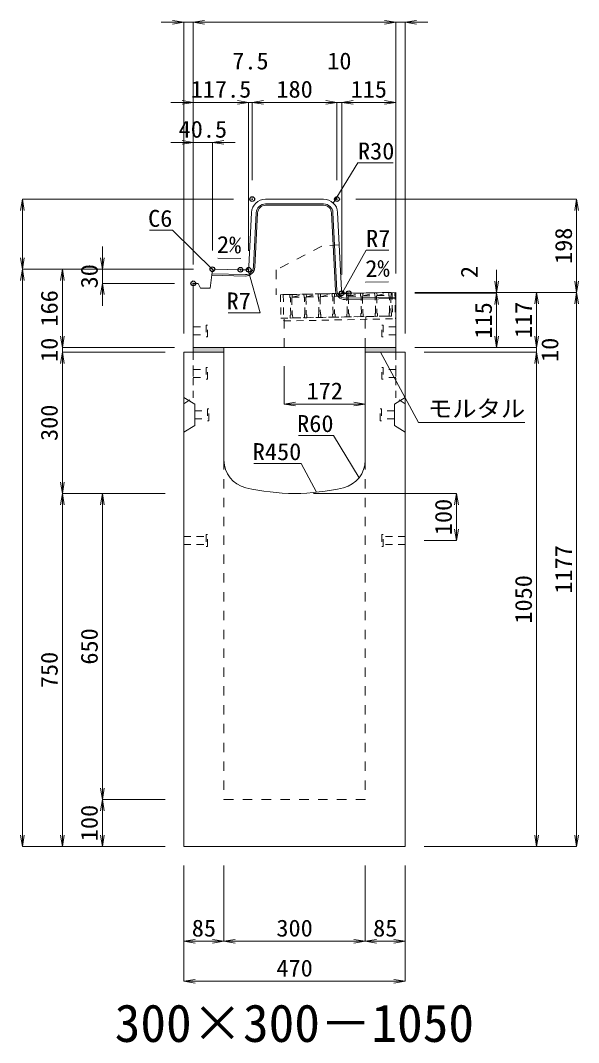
# Model space of a CAD drawing. Units: millimetres at full size. Extents: x -22536 to 51867, y -19720 to 38340.
# Drawn here: x 7818 to 9003, y -6186 to -4015 of the extents above; entities that cross this region are included whole.
import ezdxf
from ezdxf.enums import TextEntityAlignment as Align

# ---------------------------------------------------------------- set-up
doc = ezdxf.new("R2010")
doc.units = ezdxf.units.MM
doc.header["$LTSCALE"] = 20
doc.header["$PDMODE"] = 32
doc.header["$PDSIZE"] = 10
doc.linetypes.add('USER1', pattern=[2, 1, -1])
doc.linetypes.add('USER2', pattern=[1.35, 0.75, -0.6])
for name, color, linetype, lineweight in [('インサート', 3, 'USER2', 9), ('グレーチング', 7, 'USER2', 5), ('モルタル', 7, 'Continuous', 9), ('受枠', 3, 'USER2', 9), ('寸法線', 7, 'Continuous', 13), ('引出線', 4, 'Continuous', 13), ('本体', 2, 'Continuous', 13), ('目地', 132, 'Continuous', 5)]:
    doc.layers.add(name, color=color, linetype=linetype, lineweight=lineweight)
doc.layers.add('作業エリア', color=11, linetype='Continuous')
doc.layers.add('文字', color=7, linetype='Continuous')
doc.styles.add('ＭＳ 明朝', font='')
doc.styles.get('ＭＳ 明朝').set_extended_font_data('MS Mincho')

# ---------------------------------------------------------------- blocks, each defined once
blk = doc.blocks.new('open_arrow')
at = {"color": 0, "linetype": 'Continuous', "lineweight": -2}
blk.add_lwpolyline([(7.5, 1.25), (0, 0), (7.5, -1.25)], dxfattribs=at)

msp = doc.modelspace()

# ---------------------------------------------------------------- hatches: boundary and pattern name
at = {"layer": 'モルタル'}
for points in [[(8250, -4720), (8250, -4710), (8185, -4710), (8185, -4720)], [(8615, -4720), (8615, -4710), (8550, -4710), (8550, -4720)]]:
    msp.add_hatch(color=256, dxfattribs=at).paths.add_polyline_path(points)

# ---------------------------------------------------------------- linework, layer by layer
at = {"layer": 'インサート'}
for p, q in [((8185, -4666.5), (8212, -4666.5)), ((8185, -4666.5), (8185, -4683.5)), ((8215, -4662.5), (8212, -4662.5)), ((8212, -4662.5), (8212, -4687.5)), ((8215, -4687.5), (8215, -4662.5)), ((8585, -4662.5), (8588, -4662.5)), ((8585, -4687.5), (8585, -4662.5)), ((8588, -4662.5), (8588, -4687.5)), ((8615, -4666.5), (8588, -4666.5)), ((8615, -4666.5), (8615, -4683.5)), ((8185, -4683.5), (8212, -4683.5)), ((8212, -4687.5), (8215, -4687.5)), ((8588, -4687.5), (8585, -4687.5)), ((8615, -4683.5), (8588, -4683.5)), ((8215, -4752.5), (8212, -4752.5)), ((8212, -4752.5), (8212, -4777.5)), ((8215, -4777.5), (8215, -4752.5)), ((8585, -4752.5), (8588, -4752.5)), ((8585, -4777.5), (8585, -4752.5)), ((8588, -4752.5), (8588, -4777.5)), ((8185, -4756.5), (8212, -4756.5)), ((8185, -4756.5), (8185, -4773.5)), ((8185, -4773.5), (8212, -4773.5)), ((8615, -4756.5), (8588, -4756.5)), ((8615, -4773.5), (8588, -4773.5)), ((8615, -4756.5), (8615, -4773.5)), ((8212, -4777.5), (8215, -4777.5)), ((8588, -4777.5), (8585, -4777.5)), ((8218.2, -4840.5), (8215.2, -4840.5)), ((8215.2, -4840.5), (8215.2, -4865.5)), ((8218.2, -4865.5), (8218.2, -4840.5)), ((8581.8, -4840.5), (8584.8, -4840.5)), ((8581.8, -4865.5), (8581.8, -4840.5)), ((8584.8, -4840.5), (8584.8, -4865.5)), ((8188.2, -4844.5), (8215.2, -4844.5)), ((8188.2, -4844.5), (8188.2, -4861.5)), ((8188.2, -4861.5), (8215.2, -4861.5)), ((8611.8, -4844.5), (8584.8, -4844.5)), ((8611.8, -4861.5), (8584.8, -4861.5)), ((8611.8, -4844.5), (8611.8, -4861.5)), ((8215.2, -4865.5), (8218.2, -4865.5)), ((8584.8, -4865.5), (8581.8, -4865.5)), ((8165, -5111.5), (8212, -5111.5)), ((8165, -5111.5), (8165, -5128.5)), ((8215, -5107.5), (8212, -5107.5)), ((8212, -5107.5), (8212, -5132.5)), ((8215, -5132.5), (8215, -5107.5)), ((8588, -5107.5), (8585, -5107.5)), ((8585, -5107.5), (8585, -5132.5)), ((8588, -5132.5), (8588, -5107.5)), ((8635, -5111.5), (8588, -5111.5)), ((8635, -5128.5), (8635, -5111.5)), ((8165, -5128.5), (8212, -5128.5)), ((8212, -5132.5), (8215, -5132.5)), ((8585, -5132.5), (8588, -5132.5)), ((8635, -5128.5), (8588, -5128.5))]:
    msp.add_line(p, q, dxfattribs=at)
at = {"layer": 'グレーチング'}
for p, q in [((8389.92, -4597.5), (8604.88, -4593.2)), ((8395.04, -4603.4), (8419.92, -4596.9)), ((8425.04, -4602.8), (8449.91, -4596.3)), ((8455.03, -4602.2), (8479.91, -4595.7)), ((8455.03, -4602.2), (8480.03, -4601.7)), ((8485.03, -4601.6), (8509.9, -4595.1)), ((8485.03, -4601.6), (8510.02, -4601.1)), ((8515.02, -4601), (8539.89, -4594.5)), ((8515.02, -4601), (8540.01, -4600.5)), ((8545.01, -4600.4), (8569.89, -4593.9)), ((8545.01, -4600.4), (8570.01, -4599.9)), ((8575.01, -4599.8), (8599.88, -4593.3)), ((8575.01, -4599.8), (8600, -4599.3)), ((8395.04, -4603.4), (8420.04, -4602.9)), ((8425.04, -4602.8), (8450.03, -4602.3)), ((8390.92, -4647.49), (8605.88, -4643.19))]:
    msp.add_line(p, q, dxfattribs=at)
for points in [[(8389.92, -4597.5), (8394.92, -4597.4), (8395.04, -4603.4), (8394.06, -4604.42), (8394.78, -4640.41), (8395.8, -4641.39), (8395.92, -4647.39), (8390.92, -4647.49), (8390.8, -4641.49), (8391.78, -4640.47), (8391.06, -4604.48), (8390.04, -4603.5)], [(8419.92, -4596.9), (8424.92, -4596.8), (8425.04, -4602.8), (8424.06, -4603.82), (8424.78, -4639.81), (8425.8, -4640.79), (8425.92, -4646.79), (8420.92, -4646.89), (8420.8, -4640.89), (8421.78, -4639.87), (8421.06, -4603.88), (8420.04, -4602.9)], [(8449.91, -4596.3), (8454.91, -4596.2), (8455.03, -4602.2), (8454.05, -4603.22), (8454.77, -4639.21), (8455.79, -4640.19), (8455.91, -4646.19), (8450.91, -4646.29), (8450.79, -4640.29), (8451.77, -4639.27), (8451.05, -4603.28), (8450.03, -4602.3)], [(8479.91, -4595.7), (8484.91, -4595.6), (8485.03, -4601.6), (8484.05, -4602.62), (8484.77, -4638.61), (8485.79, -4639.59), (8485.91, -4645.59), (8480.91, -4645.69), (8480.79, -4639.69), (8481.77, -4638.67), (8481.05, -4602.68), (8480.03, -4601.7)], [(8509.9, -4595.1), (8514.9, -4595), (8515.02, -4601), (8514.04, -4602.02), (8514.76, -4638.01), (8515.78, -4638.99), (8515.9, -4644.99), (8510.9, -4645.09), (8510.78, -4639.09), (8511.76, -4638.07), (8511.04, -4602.08), (8510.02, -4601.1)], [(8539.89, -4594.5), (8544.89, -4594.4), (8545.01, -4600.4), (8544.03, -4601.42), (8544.75, -4637.41), (8545.77, -4638.39), (8545.89, -4644.39), (8540.89, -4644.49), (8540.77, -4638.49), (8541.75, -4637.47), (8541.03, -4601.48), (8540.01, -4600.5)], [(8569.89, -4593.9), (8574.89, -4593.8), (8575.01, -4599.8), (8574.03, -4600.82), (8574.75, -4636.81), (8575.77, -4637.79), (8575.89, -4643.79), (8570.89, -4643.89), (8570.77, -4637.89), (8571.75, -4636.87), (8571.03, -4600.88), (8570.01, -4599.9)], [(8599.88, -4593.3), (8604.88, -4593.2), (8605, -4599.2), (8604.02, -4600.22), (8604.74, -4636.21), (8605.76, -4637.19), (8605.88, -4643.19), (8600.88, -4643.29), (8600.76, -4637.29), (8601.74, -4636.27), (8601.02, -4600.28), (8600, -4599.3)]]:
    msp.add_lwpolyline(points, close=True, dxfattribs=at)
at = {"layer": 'モルタル'}
for points in [[(8185, -4710), (8250, -4710), (8250, -4720), (8185, -4720)], [(8550, -4710), (8615, -4710), (8615, -4720), (8550, -4720)]]:
    msp.add_lwpolyline(points, close=True, dxfattribs=at)
at = {"layer": '作業エリア'}
for p in [(8310, -4395), (8490, -4395), (8225.5, -4543.81), (8285, -4545), (8302.5, -4545), (8185, -4573.81), (8500, -4595), (8515, -4595)]:
    msp.add_point(p, dxfattribs=at)
at = {"layer": '受枠'}
for p, q in [((8369.93, -4597.9), (8612.88, -4593.04)), ((8369.93, -4597.9), (8370.93, -4647.89)), ((8375.93, -4597.78), (8377.05, -4653.77)), ((8606.88, -4593.16), (8607.88, -4643.15)), ((8612.88, -4593.04), (8614, -4649.03)), ((8370.93, -4647.89), (8607.88, -4643.15)), ((8550.89, -4644.29), (8551.01, -4650.29)), ((8377.05, -4653.77), (8614, -4649.03))]:
    msp.add_line(p, q, dxfattribs=at)
at = {"layer": '寸法線'}
for p, q in [((8233, -4019.42), (8117, -4019.42)), ((8165, -4680), (8165, -4019.42)), ((8185, -4019.42), (8615, -4019.42)), ((8185, -4533.81), (8185, -4019.42)), ((8185, -4533.81), (8185, -4019.42)), ((8567, -4019.42), (8683, -4019.42)), ((8615, -4553), (8615, -4019.42)), ((8615, -4553), (8615, -4019.42)), ((8635, -4680), (8635, -4019.42)), ((8137, -4189.42), (8302.5, -4189.42)), ((8185, -4533.81), (8185, -4189.42)), ((8254.5, -4189.42), (8358, -4189.42)), ((8302.5, -4505), (8302.5, -4189.42)), ((8302.5, -4505), (8302.5, -4189.42)), ((8310, -4355), (8310, -4189.42)), ((8310, -4189.42), (8490, -4189.42)), ((8310, -4355), (8310, -4189.42)), ((8442, -4189.42), (8548, -4189.42)), ((8490, -4355), (8490, -4189.42)), ((8490, -4355), (8490, -4189.42)), ((8500, -4555), (8500, -4189.42)), ((8500, -4189.42), (8615, -4189.42)), ((8500, -4555), (8500, -4189.42)), ((8615, -4553), (8615, -4189.42)), ((8137, -4274.42), (8273.5, -4274.42)), ((8185, -4533.81), (8185, -4274.42)), ((8225.5, -4503.81), (8225.5, -4274.42)), ((7822.06, -4395), (7822.06, -4543.81)), ((8270, -4395), (7822.06, -4395)), ((8530, -4395), (8998.78, -4395)), ((8998.78, -4395), (8998.78, -4593)), ((7992.06, -4495.81), (7992.06, -4621.81)), ((8185.5, -4543.81), (7822.06, -4543.81)), ((7822.06, -5770), (7822.06, -4543.81)), ((8185.5, -4543.81), (7822.06, -4543.81)), ((7907.06, -4543.81), (7907.06, -4710)), ((8185.5, -4543.81), (7907.06, -4543.81)), ((8185.5, -4543.81), (7992.06, -4543.81)), ((8828.78, -4545), (8828.78, -4643)), ((8145, -4573.81), (7992.06, -4573.81)), ((8655, -4593), (8828.78, -4593)), ((8655, -4593), (8913.78, -4593)), ((8655, -4593), (8998.78, -4593)), ((8655, -4593), (8998.78, -4593)), ((8655, -4595), (8828.78, -4595)), ((8655, -4595), (8828.78, -4595)), ((8828.78, -4595), (8828.78, -4710)), ((8913.78, -4593), (8913.78, -4710)), ((8998.78, -4593), (8998.78, -5770)), ((7907.06, -4662), (7907.06, -4768)), ((8913.78, -4662), (8913.78, -4768)), ((8145, -4710), (7907.06, -4710)), ((8145, -4710), (7907.06, -4710)), ((8655, -4710), (8828.78, -4710)), ((8655, -4710), (8913.78, -4710)), ((8655, -4710), (8913.78, -4710)), ((8125, -4720), (7907.06, -4720)), ((7907.06, -4720), (7907.06, -5020)), ((8125, -4720), (7907.06, -4720)), ((8675, -4720), (8913.78, -4720)), ((8675, -4720), (8913.78, -4720)), ((8913.78, -4720), (8913.78, -5770)), ((8378, -4750), (8378, -4830.23)), ((8378, -4830.23), (8550, -4830.23)), ((8125, -5020), (7907.06, -5020)), ((7907.06, -5770), (7907.06, -5020)), ((8125, -5020), (7907.06, -5020)), ((7992.06, -5020), (7992.06, -5670)), ((8125, -5020), (7992.06, -5020)), ((8440, -5020), (8743.78, -5020)), ((8743.78, -5020), (8743.78, -5120)), ((8675, -5120), (8743.78, -5120)), ((8125, -5670), (7992.06, -5670)), ((7992.06, -5670), (7992.06, -5770)), ((8125, -5670), (7992.06, -5670)), ((8125, -5770), (7822.06, -5770)), ((8125, -5770), (7907.06, -5770)), ((8125, -5770), (7992.06, -5770)), ((8675, -5770), (8913.78, -5770)), ((8675, -5770), (8998.78, -5770)), ((8165, -5810), (8165, -5971.16)), ((8165, -5810), (8165, -6056.16)), ((8250, -5810), (8250, -5971.16)), ((8250, -5810), (8250, -5971.16)), ((8550, -5810), (8550, -5971.16)), ((8550, -5810), (8550, -5971.16)), ((8635, -5810), (8635, -5971.16)), ((8635, -5810), (8635, -6056.16)), ((8165, -5971.16), (8250, -5971.16)), ((8250, -5971.16), (8550, -5971.16)), ((8550, -5971.16), (8635, -5971.16)), ((8165, -6056.16), (8635, -6056.16))]:
    msp.add_line(p, q, dxfattribs=at)
at = {"layer": '引出線'}
for points in [[(8482.14, -4403.26), (8534.6, -4317.93), (8609.27, -4317.93)], [(8228.13, -4546.85), (8140.5, -4461.04), (8092.16, -4461.04)], [(8501.83, -4593.07), (8551.86, -4503.47), (8599.79, -4503.47)], [(8286.1, -4520.96), (8237.36, -4519.98), (8286.11, -4520.96)], [(8300.67, -4543.07), (8327.18, -4636.44), (8259.25, -4636.44)], [(8550.86, -4571.41), (8599.57, -4570.44), (8550.83, -4571.41)], [(8582.5, -4720), (8663.13, -4869.03), (8889.05, -4869.03)], [(8537.07, -4986.68), (8482.66, -4896.79), (8407.98, -4896.79)], [(8446.44, -5017.6), (8414.22, -4956.45), (8313.21, -4956.45)]]:
    msp.add_lwpolyline(points, dxfattribs=at)
at = {"layer": '本体'}
for p, q in [((8338.54, -4395), (8461.46, -4395)), ((8302.83, -4538.35), (8308.57, -4423.5)), ((8499.67, -4588.35), (8491.43, -4423.5)), ((8224.76, -4549.76), (8220.5, -4583.81)), ((8224.76, -4549.76), (8231.5, -4543.93)), ((8231.5, -4543.93), (8285, -4545)), ((8285, -4545), (8295.84, -4545)), ((8185, -4710), (8185, -4573.81)), ((8195, -4573.81), (8185, -4573.81)), ((8200, -4583.81), (8195, -4573.81)), ((8220.5, -4583.81), (8200, -4583.81)), ((8515, -4595), (8506.66, -4595)), ((8615, -4593), (8515, -4595)), ((8615, -4710), (8615, -4593)), ((8185, -4710), (8615, -4710)), ((8165, -4720), (8165, -5770)), ((8165, -4720), (8250, -4720)), ((8250, -4720), (8250, -4949.47)), ((8550, -4720), (8635, -4720)), ((8550, -4720), (8550, -4949.47)), ((8635, -4720), (8635, -5770)), ((8165, -5770), (8635, -5770))]:
    msp.add_line(p, q, dxfattribs=at)
at = {"layer": '本体', "linetype": 'USER1'}
for p, q in [((8494.85, -4492), (8458, -4495)), ((8458, -4495), (8361, -4545)), ((8361, -4545), (8361, -4598.08)), ((8515, -4595), (8361, -4598.08)), ((8550, -4710), (8550, -4644.31)), ((8378, -4710), (8378, -4647.75))]:
    msp.add_line(p, q, dxfattribs=at)
at = {"layer": '本体', "linetype": 'USER2', "lineweight": 9}
for p, q in [((8185, -4817), (8185, -4720)), ((8615, -4817), (8615, -4720)), ((8165, -4829.5), (8185, -4817)), ((8635, -4829.5), (8615, -4817))]:
    msp.add_line(p, q, dxfattribs=at)
at = {"layer": '本体', "lineweight": 9}
for p, q in [((8165, -4816), (8188.2, -4830.5)), ((8634.58, -4816.26), (8611.8, -4830.5)), ((8188.2, -4830.5), (8188.2, -4875.5)), ((8611.8, -4830.5), (8611.8, -4875.5)), ((8188.2, -4875.5), (8165, -4890)), ((8611.8, -4875.5), (8635, -4890))]:
    msp.add_line(p, q, dxfattribs=at)
at = {"layer": '本体', "linetype": 'USER1', "lineweight": 15}
for p, q in [((8250, -4949.47), (8250, -5670)), ((8550, -4949.47), (8550, -5670)), ((8250, -5670), (8550, -5670))]:
    msp.add_line(p, q, dxfattribs=at)
at = {"layer": '本体'}
for centre, radius, start, end in [((8338.54, -4425), 30, 90, 177.13759), ((8461.46, -4425), 30, 2.86241, 90), ((8295.84, -4538), 7, 270, 357.13759), ((8506.66, -4588), 7, 182.86241, 270), ((8310, -4949.47), 60, 180, 256.65764), ((8490, -4949.47), 60, 283.34236, 0), ((8400, -4570), 450, 256.65764, 283.34236)]:
    msp.add_arc(centre, radius, start, end, dxfattribs=at)
at = {"layer": '目地'}
for p, q in [((8338.54, -4405), (8461.46, -4405)), ((8312.81, -4539.06), (8318.56, -4424)), ((8315.81, -4539.21), (8321.56, -4424.15)), ((8338.54, -4408), (8461.46, -4408)), ((8478.44, -4424.15), (8486.69, -4589.16)), ((8481.44, -4424), (8489.69, -4589.01)), ((8223.88, -4556.78), (8295.43, -4558.21)), ((8224.25, -4553.79), (8295.49, -4555.21)), ((8507.01, -4605.16), (8615, -4603)), ((8507.07, -4608.16), (8615, -4606))]:
    msp.add_line(p, q, dxfattribs=at)
for centre, radius, start, end in [((8338.54, -4425), 20, 90, 177.13759), ((8461.46, -4425), 20, 2.86241, 90), ((8338.54, -4425), 17, 90, 177.13759), ((8461.46, -4425), 17, 2.86241, 90), ((8295.83, -4538.22), 20, 268.85424, 357.13759), ((8295.83, -4538.22), 17, 268.85424, 357.13759), ((8506.67, -4588.17), 20, 182.86241, 271.14576), ((8506.67, -4588.17), 17, 182.86241, 271.14576)]:
    msp.add_arc(centre, radius, start, end, dxfattribs=at)

# ---------------------------------------------------------------- block references
at = {"layer": '寸法線', "xscale": 3.2, "yscale": 3.2}
for p, rotation in [((8165, -4019.42), 180), ((8615, -4019.42), 180), ((8615, -4019.42), 180), ((8185, -4189.42), 180), ((8302.5, -4189.42), 180), ((8302.5, -4189.42), 180), ((8490, -4189.42), 180), ((8490, -4189.42), 180), ((8615, -4189.42), 180), ((8185, -4274.42), 180), ((7822.06, -4395), 270), ((8998.78, -4395), 270), ((7822.06, -4543.81), 90), ((7992.06, -4543.81), 90), ((7822.06, -4543.81), 270), ((7907.06, -4543.81), 270), ((7992.06, -4573.81), 270), ((8828.78, -4593), 90), ((8998.78, -4593), 90), ((8828.78, -4595), 270), ((8828.78, -4595), 270), ((8913.78, -4593), 270), ((8998.78, -4593), 270), ((7907.06, -4710), 90), ((7907.06, -4710), 90), ((8828.78, -4710), 90), ((8913.78, -4710), 90), ((8913.78, -4710), 90), ((7907.06, -4720), 270), ((7907.06, -4720), 270), ((8913.78, -4720), 270), ((8913.78, -4720), 270), ((8550, -4830.23), 180), ((7907.06, -5020), 90), ((7907.06, -5020), 270), ((7992.06, -5020), 270), ((8743.78, -5020), 270), ((8743.78, -5120), 90), ((7992.06, -5670), 90), ((7992.06, -5670), 270), ((7822.06, -5770), 90), ((7907.06, -5770), 90), ((7992.06, -5770), 90), ((8913.78, -5770), 90), ((8998.78, -5770), 90), ((8250, -5971.16), 180), ((8550, -5971.16), 180), ((8635, -5971.16), 180), ((8635, -6056.16), 180)]:
    msp.add_blockref('open_arrow', p, dxfattribs=dict(at, rotation=rotation))
for p in [(8185, -4019.42), (8185, -4019.42), (8635, -4019.42), (8310, -4189.42), (8310, -4189.42), (8500, -4189.42), (8500, -4189.42), (8225.5, -4274.42), (8378, -4830.23), (8165, -5971.16), (8250, -5971.16), (8550, -5971.16), (8165, -6056.16)]:
    msp.add_blockref('open_arrow', p, dxfattribs=at)
at = {"layer": '引出線', "xscale": 0.0533, "yscale": 0.0533}
for p, rotation in [((8482.14, -4403.26), 58.4), ((8286.1, -4520.96), 178.9), ((8228.13, -4546.85), 135.6), ((8300.67, -4543.07), 285.9), ((8550.86, -4571.41), 1.1), ((8501.83, -4593.07), 60.8), ((8582.5, -4720), 298.4), ((8537.07, -4986.68), 121.2), ((8446.44, -5017.6), 117.8)]:
    msp.add_blockref('open_arrow', p, dxfattribs=dict(at, rotation=rotation))

# ---------------------------------------------------------------- texts
at = {"layer": '寸法線', "style": 'ＭＳ 明朝', "width": 1.05}
for s, p in [('7.5', (8306.25, -4101.42)), ('10', (8495, -4101.42)), ('117.5', (8243.75, -4161.42)), ('180', (8400, -4161.42)), ('115', (8557.5, -4161.42)), ('40.5', (8205.25, -4246.42)), ('172', (8464, -4802.23)), ('85', (8207.5, -5943.16)), ('300', (8400, -5943.16)), ('85', (8592.5, -5943.16)), ('470', (8400, -6028.16))]:
    msp.add_text(s, height=36.03, dxfattribs=at).set_placement(p, align=Align.MIDDLE_CENTER)
for s, p in [('198', (8970.78, -4494)), ('30', (7964.06, -4558.81)), ('2', (8770.78, -4549.66)), ('166', (7879.06, -4626.9)), ('115', (8800.78, -4652.5)), ('117', (8885.78, -4651.5)), ('10', (7879.06, -4715)), ('10', (8941.78, -4715)), ('300', (7879.06, -4870)), ('100', (8715.78, -5070)), ('1177', (8970.78, -5181.5)), ('1050', (8885.78, -5245)), ('650', (7964.06, -5345)), ('750', (7879.06, -5395)), ('100', (7964.06, -5720))]:
    msp.add_text(s, height=36.03, rotation=90, dxfattribs=at).set_placement(p, align=Align.MIDDLE_CENTER)
at = {"layer": '引出線', "style": 'ＭＳ 明朝', "width": 1.05}
for s, p in [('R30', (8534.6, -4274.73)), ('R7', (8551.86, -4460.27)), ('モルタル', (8683.13, -4821.92))]:
    msp.add_text(s, height=36.03, dxfattribs=at).set_placement(p, align=Align.TOP_LEFT)
for s, p in [('C6', (8140.5, -4417.84)), ('R7', (8307.18, -4593.24)), ('R60', (8482.66, -4853.59)), ('R450', (8414.22, -4913.25))]:
    msp.add_text(s, height=36.03, dxfattribs=at).set_placement(p, align=Align.TOP_RIGHT)
msp.add_text('2%', height=36.03, rotation=358.854, dxfattribs=at).set_placement((8287.05, -4474.06), align=Align.TOP_RIGHT)
msp.add_text('2%', height=36.03, rotation=1.146, dxfattribs=at).set_placement((8549.89, -4524.52), align=Align.TOP_LEFT)
at = {"layer": '文字', "style": 'ＭＳ 明朝'}
msp.add_text('300×300－1050', height=80.06, dxfattribs=at).set_placement((8399.52, -6144.97), align=Align.MIDDLE_CENTER)

doc.saveas('drawing.dxf')
